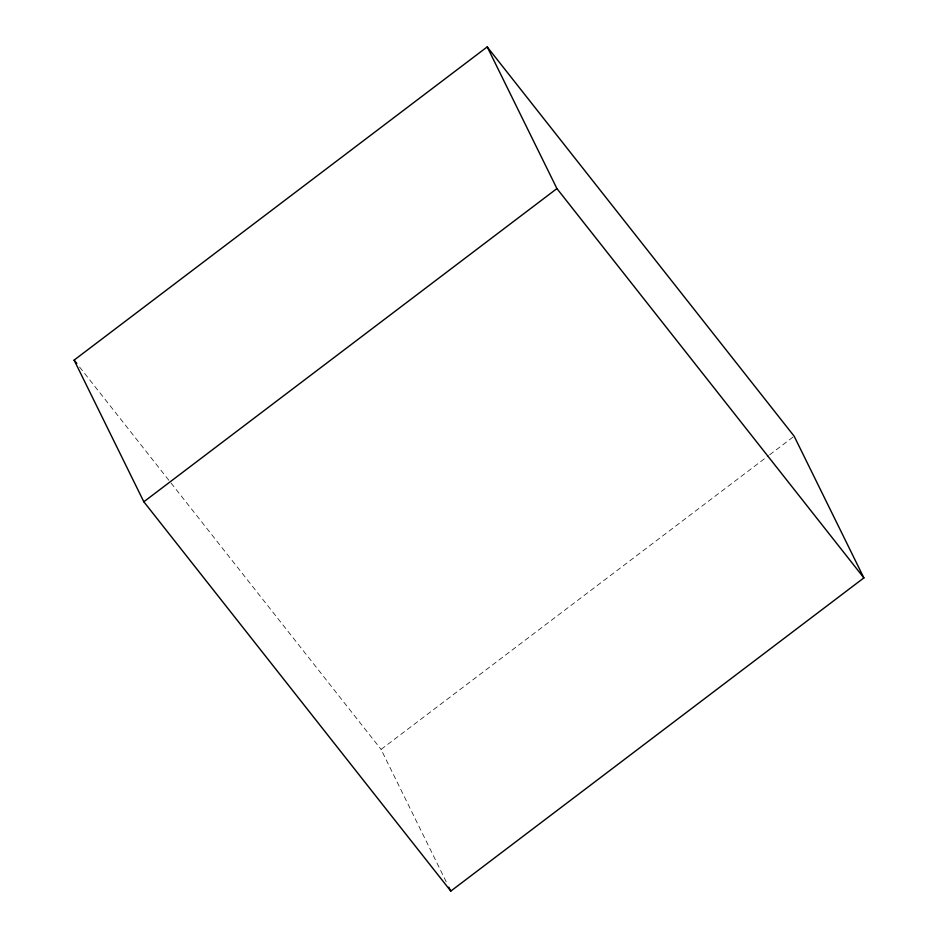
<?xml version="1.0" encoding="UTF-8"?>
<svg xmlns="http://www.w3.org/2000/svg" width="938" height="938" viewBox="0 0 938 938"><rect width="100%" height="100%" fill="white"/><g stroke="black" fill="none" stroke-linecap="round" stroke-linejoin="round"><path stroke-width="0.7" stroke-dasharray="4.69 3.52" d="M446.277 881.919L381.074 749.415L768.503 455.68M769.664 454.789L793.009 437.096M79.542 366.993L381.074 749.415"/><path stroke-width="1.41" d="M74.114 360.11L487.209 46.9L794.169 436.217L863.886 577.89L450.791 891.1L143.831 501.783L74.114 360.11L76.822 363.545M143.831 501.783L556.926 188.585L487.209 46.9M556.926 188.585L863.886 577.89M448.856 887.16L450.791 891.1"/></g></svg>
